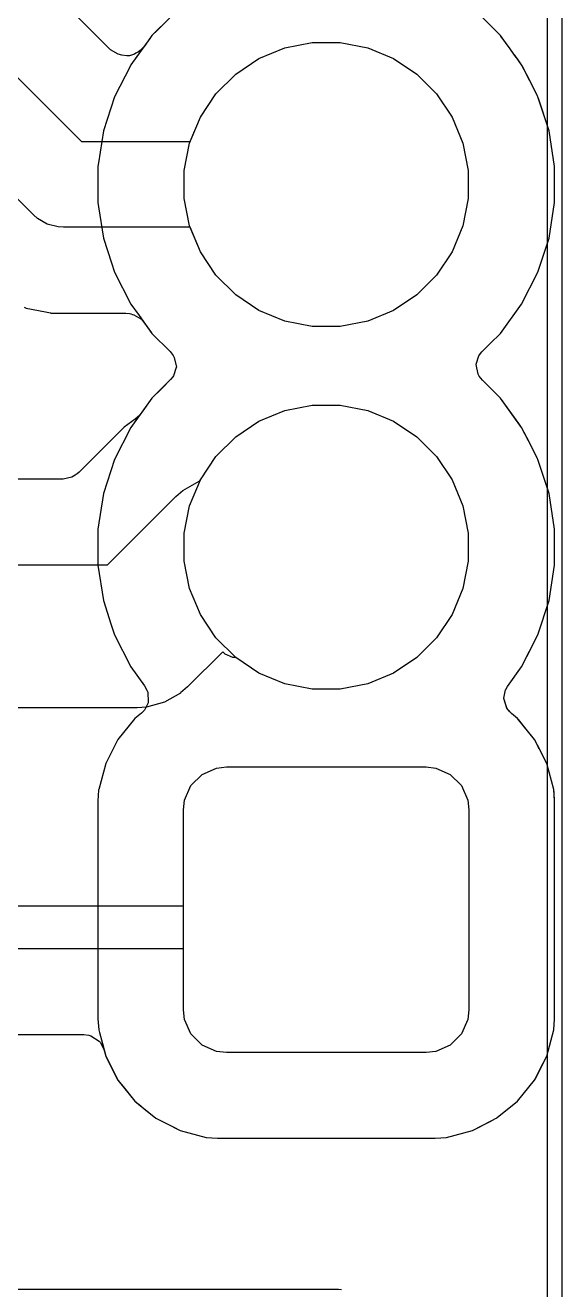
# Model space of a CAD drawing. Header units: inches. Extents: x 1.3 to 5.24, y -7.03 to -1.12.
# Drawn here: x 3.5784 to 3.7264, y -6.5315 to -6.1829 of the extents above; entities that cross this region are included whole.
import ezdxf

# ---------------------------------------------------------------- set-up
doc = ezdxf.new("R2010")
doc.units = ezdxf.units.IN
doc.header["$MEASUREMENT"] = 0
for name, color, linetype, true_color in [('B.Cu', 153, 'CONTINUOUS', 0x4d7fc4), ('B.Mask', 4, 'CONTINUOUS', 0x02ffee), ('F.Cu', 13, 'CONTINUOUS', 0xc83434), ('F.Mask', 201, 'CONTINUOUS', 0xd864ff), ('F.Silkscreen', 41, 'CONTINUOUS', 0xf2eda1), ('In1.Cu', 91, 'CONTINUOUS', 0x7fc87f), ('In2.Cu', 33, 'CONTINUOUS', 0xce7d2c)]:
    doc.layers.add(name, color=color, linetype=linetype, true_color=true_color)

msp = doc.modelspace()

# ---------------------------------------------------------------- linework, layer by layer
at = {"layer": 'B.Cu', "linetype": 'CONTINUOUS'}
for p, q in [((3.60194, -6.1896), (3.54456, -6.13222)), ((3.53001, -6.1511), (3.59387, -6.21496)), ((3.58062, -6.23512), (3.51676, -6.17126)), ((3.61848, -6.18059), (3.61335, -6.18572)), ((3.70948, -6.18572), (3.70448, -6.18072)), ((3.61116, -6.18874), (3.61094, -6.18897)), ((3.61231, -6.18716), (3.61116, -6.18874)), ((3.61335, -6.18572), (3.61231, -6.18716)), ((3.61231, -6.18716), (3.61231, -6.18716)), ((3.64999, -6.1891), (3.65756, -6.18759)), ((3.65756, -6.18759), (3.66528, -6.18759)), ((3.66528, -6.18759), (3.67285, -6.1891)), ((3.70956, -6.18584), (3.70948, -6.18572)), ((3.70948, -6.18572), (3.70948, -6.18572)), ((3.70948, -6.18572), (3.70948, -6.18572)), ((3.70948, -6.18572), (3.70948, -6.18572)), ((3.71215, -6.1894), (3.70956, -6.18584)), ((3.60402, -6.19083), (3.60194, -6.1896)), ((3.60501, -6.19112), (3.60402, -6.19083)), ((3.60639, -6.19132), (3.60501, -6.19112)), ((3.60645, -6.19132), (3.60639, -6.19132)), ((3.60715, -6.19127), (3.60645, -6.19132)), ((3.60718, -6.19126), (3.60715, -6.19127)), ((3.60851, -6.19087), (3.60718, -6.19126)), ((3.6089, -6.19054), (3.60851, -6.19087)), ((3.60941, -6.19032), (3.6089, -6.19054)), ((3.60942, -6.19033), (3.60941, -6.19032)), ((3.60945, -6.1903), (3.60942, -6.19033)), ((3.60946, -6.1903), (3.60945, -6.1903)), ((3.6095, -6.19027), (3.60946, -6.1903)), ((3.60967, -6.19016), (3.6095, -6.19027)), ((3.6095, -6.19027), (3.6095, -6.19027)), ((3.61009, -6.18978), (3.60967, -6.19016)), ((3.61011, -6.1898), (3.61009, -6.18978)), ((3.6102, -6.18973), (3.61011, -6.1898)), ((3.61058, -6.18934), (3.6102, -6.18973)), ((3.61086, -6.18909), (3.61058, -6.18934)), ((3.61095, -6.18897), (3.61086, -6.18909)), ((3.61094, -6.18897), (3.61095, -6.18897)), ((3.63644, -6.19634), (3.64286, -6.19205)), ((3.64286, -6.19205), (3.64999, -6.1891)), ((3.67285, -6.1891), (3.67998, -6.19205)), ((3.67998, -6.19205), (3.68639, -6.19634)), ((3.71339, -6.1911), (3.71215, -6.1894)), ((3.7134, -6.19112), (3.71339, -6.1911)), ((3.71531, -6.19375), (3.7134, -6.19112)), ((3.71674, -6.19655), (3.71531, -6.19375)), ((3.63098, -6.2018), (3.63644, -6.19634)), ((3.68639, -6.19634), (3.69185, -6.2018)), ((3.71968, -6.20233), (3.71674, -6.19655)), ((3.6267, -6.20821), (3.63098, -6.2018)), ((3.69185, -6.2018), (3.69614, -6.20821)), ((3.71971, -6.20238), (3.71968, -6.20233)), ((3.71972, -6.20241), (3.71971, -6.20238)), ((3.71981, -6.20258), (3.71972, -6.20241)), ((3.72005, -6.20333), (3.71981, -6.20258)), ((3.71981, -6.20258), (3.71981, -6.20258)), ((3.71981, -6.20258), (3.71981, -6.20258)), ((3.72288, -6.21202), (3.72005, -6.20333)), ((3.6239, -6.21496), (3.6267, -6.20821)), ((3.69614, -6.20821), (3.69909, -6.21534)), ((3.72443, -6.22181), (3.72288, -6.21202)), ((3.72288, -6.21202), (3.72288, -6.21202)), ((3.72288, -6.21202), (3.72288, -6.21202)), ((3.59387, -6.21496), (3.6239, -6.21496)), ((3.69909, -6.21534), (3.7006, -6.22291)), ((3.7006, -6.22291), (3.7006, -6.23063)), ((3.72443, -6.23173), (3.72443, -6.22181)), ((3.7006, -6.23063), (3.69909, -6.2382)), ((3.72288, -6.24153), (3.72443, -6.23173)), ((3.58179, -6.23614), (3.58062, -6.23512)), ((3.58446, -6.23768), (3.58179, -6.23614)), ((3.58743, -6.23848), (3.58446, -6.23768)), ((3.58898, -6.23858), (3.58743, -6.23848)), ((3.6239, -6.23858), (3.58898, -6.23858)), ((3.6267, -6.24533), (3.6239, -6.23858)), ((3.69909, -6.2382), (3.69614, -6.24533)), ((3.71981, -6.25096), (3.72288, -6.24153)), ((3.63098, -6.25175), (3.6267, -6.24533)), ((3.69614, -6.24533), (3.69185, -6.25175)), ((3.71531, -6.2598), (3.71981, -6.25096)), ((3.63644, -6.25721), (3.63098, -6.25175)), ((3.69185, -6.25175), (3.68639, -6.25721)), ((3.64286, -6.26149), (3.63644, -6.25721)), ((3.68639, -6.25721), (3.67998, -6.26149)), ((3.57806, -6.26062), (3.57864, -6.26086)), ((3.57864, -6.26086), (3.58397, -6.26192)), ((3.58397, -6.26192), (3.58537, -6.2622)), ((3.64999, -6.26445), (3.64286, -6.26149)), ((3.67998, -6.26149), (3.67285, -6.26445)), ((3.70948, -6.26782), (3.71531, -6.2598)), ((3.58537, -6.2622), (3.58546, -6.26222)), ((3.58546, -6.26222), (3.58548, -6.26222)), ((3.58548, -6.26222), (3.58548, -6.26222)), ((3.58548, -6.26222), (3.58548, -6.26222)), ((3.58548, -6.26222), (3.58548, -6.26222)), ((3.58548, -6.26222), (3.6061, -6.26222)), ((3.6061, -6.26222), (3.60719, -6.26238)), ((3.60719, -6.26238), (3.60747, -6.26242)), ((3.60747, -6.26242), (3.60801, -6.26258)), ((3.60801, -6.26258), (3.60832, -6.26267)), ((3.60832, -6.26267), (3.61029, -6.2638)), ((3.61029, -6.2638), (3.61042, -6.26393)), ((3.61042, -6.26393), (3.61062, -6.26415)), ((3.61062, -6.26415), (3.61063, -6.26416)), ((3.61063, -6.26416), (3.61064, -6.26417)), ((3.61064, -6.26417), (3.61102, -6.2646)), ((3.61102, -6.2646), (3.61322, -6.26764)), ((3.65756, -6.26595), (3.64999, -6.26445)), ((3.67285, -6.26445), (3.66528, -6.26595)), ((3.61322, -6.26764), (3.61335, -6.26782)), ((3.61335, -6.26782), (3.61836, -6.27282)), ((3.66528, -6.26595), (3.65756, -6.26595)), ((3.70665, -6.27065), (3.70948, -6.26782)), ((3.70435, -6.27295), (3.70665, -6.27065)), ((3.61836, -6.27282), (3.61836, -6.27282)), ((3.61836, -6.27282), (3.61919, -6.27394)), ((3.61919, -6.27394), (3.61948, -6.27448)), ((3.61948, -6.27448), (3.62007, -6.27716)), ((3.70277, -6.27631), (3.70353, -6.27402)), ((3.70353, -6.27402), (3.7037, -6.27376)), ((3.7037, -6.27376), (3.70435, -6.27295)), ((3.6193, -6.27953), (3.61914, -6.27978)), ((3.62006, -6.27723), (3.6193, -6.27953)), ((3.62007, -6.27716), (3.62006, -6.27723)), ((3.70277, -6.27638), (3.70277, -6.27631)), ((3.70335, -6.27907), (3.70277, -6.27638)), ((3.70365, -6.27961), (3.70335, -6.27907)), ((3.61608, -6.283), (3.61335, -6.28572)), ((3.61848, -6.28059), (3.61608, -6.283)), ((3.61914, -6.27978), (3.61848, -6.28059)), ((3.70448, -6.28072), (3.70365, -6.27961)), ((3.70948, -6.28572), (3.70448, -6.28072)), ((3.70448, -6.28072), (3.70448, -6.28072)), ((3.61335, -6.28572), (3.61034, -6.28987)), ((3.61335, -6.28572), (3.61335, -6.28572)), ((3.71271, -6.29016), (3.70948, -6.28572)), ((3.70948, -6.28572), (3.70948, -6.28572)), ((3.70948, -6.28572), (3.70948, -6.28572)), ((3.70948, -6.28572), (3.70948, -6.28572)), ((3.61031, -6.2899), (3.60986, -6.29043)), ((3.61033, -6.28989), (3.61031, -6.2899)), ((3.61034, -6.28987), (3.61033, -6.28989)), ((3.64286, -6.29205), (3.64999, -6.2891)), ((3.64999, -6.2891), (3.65756, -6.28759)), ((3.65756, -6.28759), (3.66528, -6.28759)), ((3.66528, -6.28759), (3.67285, -6.2891)), ((3.67285, -6.2891), (3.67998, -6.29205)), ((3.60874, -6.29147), (3.60563, -6.29372)), ((3.60932, -6.29097), (3.60874, -6.29147)), ((3.60986, -6.29043), (3.60932, -6.29097)), ((3.63644, -6.29634), (3.64286, -6.29205)), ((3.67998, -6.29205), (3.68639, -6.29634)), ((3.71531, -6.29375), (3.71271, -6.29016)), ((3.60563, -6.29372), (3.59323, -6.30612)), ((3.63098, -6.3018), (3.63644, -6.29634)), ((3.68639, -6.29634), (3.69185, -6.3018)), ((3.71746, -6.29796), (3.71531, -6.29375)), ((3.71888, -6.30075), (3.71746, -6.29796)), ((3.6267, -6.30821), (3.63098, -6.3018)), ((3.69185, -6.3018), (3.69614, -6.30821)), ((3.71968, -6.30233), (3.71888, -6.30075)), ((3.71971, -6.30238), (3.71968, -6.30233)), ((3.71972, -6.30241), (3.71971, -6.30238)), ((3.71981, -6.30258), (3.71972, -6.30241)), ((3.71992, -6.3029), (3.71981, -6.30258)), ((3.71981, -6.30258), (3.71981, -6.30258)), ((3.71981, -6.30258), (3.71981, -6.30258)), ((3.72288, -6.31202), (3.71992, -6.3029)), ((3.71992, -6.3029), (3.71992, -6.3029)), ((3.59121, -6.30745), (3.58887, -6.30805)), ((3.59212, -6.30696), (3.59121, -6.30745)), ((3.59271, -6.30652), (3.59212, -6.30696)), ((3.59323, -6.30612), (3.59271, -6.30652)), ((3.59323, -6.30612), (3.59323, -6.30612)), ((3.59323, -6.30612), (3.59323, -6.30612)), ((3.59323, -6.30612), (3.59323, -6.30612)), ((3.58887, -6.30805), (3.3226, -6.30805)), ((3.62187, -6.31115), (3.62633, -6.30859)), ((3.62633, -6.30859), (3.62657, -6.30852)), ((3.62657, -6.30852), (3.6267, -6.30821)), ((3.69614, -6.30821), (3.69909, -6.31534)), ((3.6011, -6.33169), (3.61994, -6.31285)), ((3.61994, -6.31285), (3.62187, -6.31115)), ((3.72443, -6.32181), (3.72288, -6.31202)), ((3.72288, -6.31202), (3.72288, -6.31202)), ((3.72288, -6.31202), (3.72288, -6.31202)), ((3.69909, -6.31534), (3.7006, -6.32291)), ((3.7006, -6.32291), (3.7006, -6.33063)), ((3.72443, -6.33173), (3.72443, -6.32181)), ((3.31344, -6.33169), (3.6011, -6.33169)), ((3.7006, -6.33063), (3.69909, -6.3382)), ((3.72288, -6.34153), (3.72443, -6.33173)), ((3.69909, -6.3382), (3.69614, -6.34533)), ((3.71981, -6.35096), (3.72288, -6.34153)), ((3.69614, -6.34533), (3.69185, -6.35175)), ((3.69185, -6.35175), (3.68639, -6.35721)), ((3.71531, -6.3598), (3.71981, -6.35096)), ((3.63286, -6.35561), (3.62317, -6.3653)), ((3.63353, -6.35629), (3.63286, -6.35561)), ((3.63566, -6.35717), (3.63353, -6.35629)), ((3.63641, -6.35717), (3.63566, -6.35717)), ((3.63644, -6.35721), (3.63641, -6.35717)), ((3.64286, -6.36149), (3.63644, -6.35721)), ((3.68639, -6.35721), (3.67998, -6.36149)), ((3.64999, -6.36445), (3.64286, -6.36149)), ((3.67998, -6.36149), (3.67285, -6.36445)), ((3.71139, -6.3652), (3.71531, -6.3598)), ((3.62317, -6.3653), (3.62124, -6.36699)), ((3.65756, -6.36595), (3.64999, -6.36445)), ((3.66528, -6.36595), (3.65756, -6.36595)), ((3.67285, -6.36445), (3.66528, -6.36595)), ((3.71038, -6.3684), (3.71084, -6.36615)), ((3.71084, -6.36615), (3.71092, -6.36599)), ((3.71092, -6.36599), (3.71139, -6.3652)), ((3.61679, -6.36956), (3.61182, -6.37089)), ((3.62124, -6.367), (3.61679, -6.36956)), ((3.62124, -6.36699), (3.62124, -6.367)), ((3.71038, -6.36854), (3.71038, -6.3684)), ((3.71122, -6.37106), (3.71038, -6.36854)), ((3.60925, -6.37106), (3.31344, -6.37106)), ((3.61182, -6.37089), (3.60925, -6.37106)), ((3.61182, -6.37089), (3.61182, -6.37089)), ((3.71124, -6.37115), (3.71122, -6.37106)), ((3.71159, -6.37165), (3.71124, -6.37115)), ((3.71254, -6.37267), (3.71159, -6.37165)), ((3.71418, -6.37401), (3.71254, -6.37267)), ((3.71735, -6.37791), (3.71418, -6.37401)), ((3.71887, -6.3798), (3.71735, -6.37791)), ((3.72001, -6.38203), (3.71887, -6.3798)), ((3.72013, -6.38226), (3.72001, -6.38203)), ((3.72092, -6.38381), (3.72013, -6.38226)), ((3.72013, -6.38226), (3.72013, -6.38226)), ((3.72226, -6.38644), (3.72092, -6.38381)), ((3.63115, -6.38772), (3.63386, -6.3874)), ((3.63386, -6.3874), (3.68898, -6.3874)), ((3.68898, -6.3874), (3.69168, -6.38772)), ((3.72419, -6.39364), (3.72226, -6.38644)), ((3.62411, -6.39254), (3.62718, -6.38947)), ((3.62718, -6.38947), (3.63115, -6.38772)), ((3.69168, -6.38772), (3.69565, -6.38947)), ((3.69565, -6.38947), (3.69872, -6.39254)), ((3.62236, -6.39651), (3.62411, -6.39254)), ((3.69872, -6.39254), (3.70047, -6.39651)), ((3.72443, -6.39673), (3.72419, -6.39364)), ((3.62205, -6.39921), (3.62236, -6.39651)), ((3.70047, -6.39651), (3.70079, -6.39921)), ((3.72443, -6.45681), (3.72443, -6.39673)), ((3.62205, -6.42569), (3.62205, -6.39921)), ((3.70079, -6.39921), (3.70079, -6.45433)), ((3.46063, -6.42569), (3.62205, -6.42569)), ((3.62205, -6.4375), (3.46063, -6.4375)), ((3.62205, -6.45433), (3.62205, -6.4375)), ((3.62236, -6.45703), (3.62205, -6.45433)), ((3.62411, -6.46101), (3.62236, -6.45703)), ((3.70047, -6.45703), (3.69872, -6.46101)), ((3.70079, -6.45433), (3.70047, -6.45703)), ((3.72419, -6.45991), (3.72443, -6.45681)), ((3.72226, -6.46711), (3.72419, -6.45991)), ((3.52391, -6.46114), (3.59453, -6.46114)), ((3.59453, -6.46114), (3.59591, -6.46134)), ((3.59591, -6.46134), (3.5965, -6.46151)), ((3.5965, -6.46151), (3.59881, -6.463)), ((3.59881, -6.463), (3.59881, -6.463)), ((3.59881, -6.463), (3.59881, -6.463)), ((3.59881, -6.463), (3.59904, -6.46326)), ((3.59904, -6.46326), (3.60007, -6.4652)), ((3.62718, -6.46407), (3.62411, -6.46101)), ((3.63115, -6.46583), (3.62718, -6.46407)), ((3.69565, -6.46407), (3.69168, -6.46583)), ((3.69872, -6.46101), (3.69565, -6.46407)), ((3.60007, -6.4652), (3.60058, -6.46711)), ((3.60058, -6.46711), (3.60214, -6.47017)), ((3.63386, -6.46614), (3.63115, -6.46583)), ((3.68898, -6.46614), (3.63386, -6.46614)), ((3.69168, -6.46583), (3.68898, -6.46614)), ((3.72028, -6.47098), (3.72226, -6.46711)), ((3.60214, -6.47017), (3.60396, -6.47375)), ((3.71901, -6.47349), (3.72028, -6.47098)), ((3.60396, -6.47375), (3.60552, -6.47567)), ((3.71418, -6.47954), (3.71887, -6.47375)), ((3.71887, -6.47375), (3.71901, -6.47349)), ((3.60552, -6.47567), (3.60865, -6.47954)), ((3.60865, -6.47954), (3.61215, -6.48237)), ((3.7086, -6.48406), (3.71418, -6.47954)), ((3.61215, -6.48237), (3.61444, -6.48423)), ((3.61444, -6.48423), (3.61737, -6.48572)), ((3.70175, -6.48761), (3.70713, -6.48487)), ((3.70713, -6.48487), (3.70811, -6.48437)), ((3.70811, -6.48437), (3.70838, -6.48425)), ((3.70838, -6.48425), (3.7086, -6.48406)), ((3.61737, -6.48572), (3.62108, -6.48761)), ((3.62108, -6.48761), (3.62828, -6.48954)), ((3.69455, -6.48954), (3.70175, -6.48761)), ((3.62828, -6.48954), (3.63138, -6.48978)), ((3.63138, -6.48978), (3.69146, -6.48978)), ((3.69146, -6.48978), (3.69455, -6.48954))]:
    msp.add_line(p, q, dxfattribs=at)
at = {"layer": 'B.Mask', "linetype": 'CONTINUOUS'}
for p, q in [((3.64999, -6.1891), (3.65756, -6.18759)), ((3.65756, -6.18759), (3.66528, -6.18759)), ((3.66528, -6.18759), (3.67285, -6.1891)), ((3.63644, -6.19634), (3.64286, -6.19205)), ((3.64286, -6.19205), (3.64999, -6.1891)), ((3.67285, -6.1891), (3.67998, -6.19205)), ((3.67998, -6.19205), (3.68639, -6.19634)), ((3.63098, -6.2018), (3.63644, -6.19634)), ((3.68639, -6.19634), (3.69185, -6.2018)), ((3.6267, -6.20821), (3.63098, -6.2018)), ((3.69185, -6.2018), (3.69614, -6.20821)), ((3.62374, -6.21534), (3.6267, -6.20821)), ((3.69614, -6.20821), (3.69909, -6.21534)), ((3.62224, -6.22291), (3.62374, -6.21534)), ((3.69909, -6.21534), (3.7006, -6.22291)), ((3.62224, -6.23063), (3.62224, -6.22291)), ((3.7006, -6.22291), (3.7006, -6.23063)), ((3.62374, -6.2382), (3.62224, -6.23063)), ((3.7006, -6.23063), (3.69909, -6.2382)), ((3.6267, -6.24533), (3.62374, -6.2382)), ((3.69909, -6.2382), (3.69614, -6.24533)), ((3.63098, -6.25175), (3.6267, -6.24533)), ((3.69614, -6.24533), (3.69185, -6.25175)), ((3.63644, -6.25721), (3.63098, -6.25175)), ((3.69185, -6.25175), (3.68639, -6.25721)), ((3.64286, -6.26149), (3.63644, -6.25721)), ((3.68639, -6.25721), (3.67998, -6.26149)), ((3.64999, -6.26445), (3.64286, -6.26149)), ((3.67998, -6.26149), (3.67285, -6.26445)), ((3.65756, -6.26595), (3.64999, -6.26445)), ((3.67285, -6.26445), (3.66528, -6.26595)), ((3.66528, -6.26595), (3.65756, -6.26595)), ((3.64286, -6.29205), (3.64999, -6.2891)), ((3.64999, -6.2891), (3.65756, -6.28759)), ((3.65756, -6.28759), (3.66528, -6.28759)), ((3.66528, -6.28759), (3.67285, -6.2891)), ((3.67285, -6.2891), (3.67998, -6.29205)), ((3.63644, -6.29634), (3.64286, -6.29205)), ((3.67998, -6.29205), (3.68639, -6.29634)), ((3.63098, -6.3018), (3.63644, -6.29634)), ((3.68639, -6.29634), (3.69185, -6.3018)), ((3.6267, -6.30821), (3.63098, -6.3018)), ((3.69185, -6.3018), (3.69614, -6.30821)), ((3.62374, -6.31534), (3.6267, -6.30821)), ((3.69614, -6.30821), (3.69909, -6.31534)), ((3.62224, -6.32291), (3.62374, -6.31534)), ((3.69909, -6.31534), (3.7006, -6.32291)), ((3.62224, -6.33063), (3.62224, -6.32291)), ((3.7006, -6.32291), (3.7006, -6.33063)), ((3.62374, -6.3382), (3.62224, -6.33063)), ((3.7006, -6.33063), (3.69909, -6.3382)), ((3.6267, -6.34533), (3.62374, -6.3382)), ((3.69909, -6.3382), (3.69614, -6.34533)), ((3.63098, -6.35175), (3.6267, -6.34533)), ((3.69614, -6.34533), (3.69185, -6.35175)), ((3.63644, -6.35721), (3.63098, -6.35175)), ((3.69185, -6.35175), (3.68639, -6.35721)), ((3.64286, -6.36149), (3.63644, -6.35721)), ((3.68639, -6.35721), (3.67998, -6.36149)), ((3.64999, -6.36445), (3.64286, -6.36149)), ((3.67998, -6.36149), (3.67285, -6.36445)), ((3.65756, -6.36595), (3.64999, -6.36445)), ((3.66528, -6.36595), (3.65756, -6.36595)), ((3.67285, -6.36445), (3.66528, -6.36595)), ((3.63115, -6.38772), (3.63386, -6.3874)), ((3.63386, -6.3874), (3.68898, -6.3874)), ((3.68898, -6.3874), (3.69168, -6.38772)), ((3.62411, -6.39254), (3.62718, -6.38947)), ((3.62718, -6.38947), (3.63115, -6.38772)), ((3.69168, -6.38772), (3.69565, -6.38947)), ((3.69565, -6.38947), (3.69872, -6.39254)), ((3.62236, -6.39651), (3.62411, -6.39254)), ((3.69872, -6.39254), (3.70047, -6.39651)), ((3.62205, -6.39921), (3.62236, -6.39651)), ((3.70047, -6.39651), (3.70079, -6.39921)), ((3.62205, -6.45433), (3.62205, -6.39921)), ((3.70079, -6.39921), (3.70079, -6.45433)), ((3.62236, -6.45703), (3.62205, -6.45433)), ((3.62411, -6.46101), (3.62236, -6.45703)), ((3.70047, -6.45703), (3.69872, -6.46101)), ((3.70079, -6.45433), (3.70047, -6.45703)), ((3.62718, -6.46407), (3.62411, -6.46101)), ((3.63115, -6.46583), (3.62718, -6.46407)), ((3.69565, -6.46407), (3.69168, -6.46583)), ((3.69872, -6.46101), (3.69565, -6.46407)), ((3.63386, -6.46614), (3.63115, -6.46583)), ((3.68898, -6.46614), (3.63386, -6.46614)), ((3.69168, -6.46583), (3.68898, -6.46614))]:
    msp.add_line(p, q, dxfattribs=at)
at = {"layer": 'F.Cu', "linetype": 'CONTINUOUS'}
for p, q in [((3.61848, -6.18059), (3.61498, -6.18409)), ((3.70948, -6.18572), (3.70448, -6.18072)), ((3.61498, -6.18409), (3.61335, -6.18572)), ((3.61275, -6.18655), (3.60752, -6.19375)), ((3.61335, -6.18572), (3.61275, -6.18655)), ((3.61335, -6.18572), (3.61335, -6.18572)), ((3.64999, -6.1891), (3.65756, -6.18759)), ((3.65756, -6.18759), (3.66528, -6.18759)), ((3.66528, -6.18759), (3.67285, -6.1891)), ((3.71162, -6.18866), (3.70948, -6.18572)), ((3.70948, -6.18572), (3.70948, -6.18572)), ((3.70948, -6.18572), (3.70948, -6.18572)), ((3.70948, -6.18572), (3.70948, -6.18572)), ((3.71215, -6.1894), (3.71162, -6.18866)), ((3.63644, -6.19634), (3.64286, -6.19205)), ((3.64286, -6.19205), (3.64999, -6.1891)), ((3.67285, -6.1891), (3.67998, -6.19205)), ((3.67998, -6.19205), (3.68639, -6.19634)), ((3.71385, -6.19173), (3.71215, -6.1894)), ((3.71215, -6.1894), (3.71215, -6.1894)), ((3.71414, -6.19213), (3.71385, -6.19173)), ((3.71531, -6.19375), (3.71414, -6.19213)), ((3.71414, -6.19213), (3.71414, -6.19213)), ((3.60739, -6.19401), (3.60302, -6.20258)), ((3.60752, -6.19375), (3.60739, -6.19401)), ((3.71544, -6.19401), (3.71531, -6.19375)), ((3.71968, -6.20233), (3.71544, -6.19401)), ((3.71544, -6.19401), (3.71544, -6.19401)), ((3.63098, -6.2018), (3.63644, -6.19634)), ((3.68639, -6.19634), (3.69185, -6.2018)), ((3.60302, -6.20258), (3.59996, -6.21202)), ((3.60302, -6.20258), (3.60302, -6.20258)), ((3.60302, -6.20258), (3.60302, -6.20258)), ((3.6267, -6.20821), (3.63098, -6.2018)), ((3.69185, -6.2018), (3.69614, -6.20821)), ((3.71971, -6.20238), (3.71968, -6.20233)), ((3.71972, -6.20241), (3.71971, -6.20238)), ((3.71981, -6.20258), (3.71972, -6.20241)), ((3.71992, -6.2029), (3.71981, -6.20258)), ((3.71981, -6.20258), (3.71981, -6.20258)), ((3.71981, -6.20258), (3.71981, -6.20258)), ((3.72288, -6.21202), (3.71992, -6.2029)), ((3.62374, -6.21534), (3.6267, -6.20821)), ((3.69614, -6.20821), (3.69909, -6.21534)), ((3.59996, -6.21202), (3.59857, -6.22078)), ((3.59996, -6.21202), (3.59996, -6.21202)), ((3.72443, -6.22181), (3.72288, -6.21202)), ((3.72288, -6.21202), (3.72288, -6.21202)), ((3.72288, -6.21202), (3.72288, -6.21202)), ((3.62224, -6.22291), (3.62374, -6.21534)), ((3.69909, -6.21534), (3.7006, -6.22291)), ((3.59857, -6.22078), (3.59841, -6.22181)), ((3.59841, -6.22181), (3.59841, -6.23173)), ((3.62224, -6.23063), (3.62224, -6.22291)), ((3.7006, -6.22291), (3.7006, -6.23063)), ((3.72443, -6.23173), (3.72443, -6.22181)), ((3.62374, -6.2382), (3.62224, -6.23063)), ((3.7006, -6.23063), (3.69909, -6.2382)), ((3.59841, -6.23173), (3.59859, -6.23292)), ((3.59859, -6.23292), (3.59859, -6.23292)), ((3.59859, -6.23292), (3.59859, -6.23292)), ((3.59859, -6.23292), (3.59996, -6.24153)), ((3.72288, -6.24153), (3.72443, -6.23173)), ((3.6267, -6.24533), (3.62374, -6.2382)), ((3.69909, -6.2382), (3.69614, -6.24533)), ((3.59996, -6.24153), (3.59996, -6.24153)), ((3.59996, -6.24153), (3.60217, -6.24834)), ((3.71981, -6.25096), (3.72288, -6.24153)), ((3.63098, -6.25175), (3.6267, -6.24533)), ((3.69614, -6.24533), (3.69185, -6.25175)), ((3.60217, -6.24834), (3.60302, -6.25096)), ((3.60302, -6.25096), (3.60752, -6.2598)), ((3.71531, -6.2598), (3.71981, -6.25096)), ((3.63644, -6.25721), (3.63098, -6.25175)), ((3.69185, -6.25175), (3.68639, -6.25721)), ((3.64286, -6.26149), (3.63644, -6.25721)), ((3.68639, -6.25721), (3.67998, -6.26149)), ((3.60752, -6.2598), (3.60752, -6.2598)), ((3.60752, -6.2598), (3.60978, -6.26289)), ((3.64999, -6.26445), (3.64286, -6.26149)), ((3.67998, -6.26149), (3.67285, -6.26445)), ((3.70948, -6.26782), (3.71531, -6.2598)), ((3.60978, -6.26289), (3.61335, -6.26782)), ((3.65756, -6.26595), (3.64999, -6.26445)), ((3.67285, -6.26445), (3.66528, -6.26595)), ((3.61335, -6.26782), (3.61335, -6.26782)), ((3.61335, -6.26782), (3.61335, -6.26782)), ((3.61335, -6.26782), (3.61836, -6.27282)), ((3.66528, -6.26595), (3.65756, -6.26595)), ((3.70665, -6.27065), (3.70948, -6.26782)), ((3.70435, -6.27295), (3.70665, -6.27065)), ((3.61836, -6.27282), (3.61836, -6.27282)), ((3.61836, -6.27282), (3.61919, -6.27394)), ((3.61919, -6.27394), (3.61948, -6.27448)), ((3.61948, -6.27448), (3.62007, -6.27716)), ((3.70277, -6.27631), (3.70353, -6.27402)), ((3.70353, -6.27402), (3.7037, -6.27376)), ((3.7037, -6.27376), (3.70435, -6.27295)), ((3.6193, -6.27953), (3.61914, -6.27978)), ((3.62006, -6.27723), (3.6193, -6.27953)), ((3.62007, -6.27716), (3.62006, -6.27723)), ((3.70277, -6.27638), (3.70277, -6.27631)), ((3.70335, -6.27907), (3.70277, -6.27638)), ((3.70365, -6.27961), (3.70335, -6.27907)), ((3.61848, -6.28059), (3.61335, -6.28572)), ((3.61914, -6.27978), (3.61848, -6.28059)), ((3.70448, -6.28072), (3.70365, -6.27961)), ((3.70948, -6.28572), (3.70448, -6.28072)), ((3.70448, -6.28072), (3.70448, -6.28072)), ((3.61335, -6.28572), (3.60752, -6.29375)), ((3.61335, -6.28572), (3.61335, -6.28572)), ((3.71457, -6.29272), (3.70948, -6.28572)), ((3.70948, -6.28572), (3.70948, -6.28572)), ((3.70948, -6.28572), (3.70948, -6.28572)), ((3.70948, -6.28572), (3.70948, -6.28572)), ((3.64286, -6.29205), (3.64999, -6.2891)), ((3.64999, -6.2891), (3.65756, -6.28759)), ((3.65756, -6.28759), (3.66528, -6.28759)), ((3.66528, -6.28759), (3.67285, -6.2891)), ((3.67285, -6.2891), (3.67998, -6.29205)), ((3.63644, -6.29634), (3.64286, -6.29205)), ((3.67998, -6.29205), (3.68639, -6.29634)), ((3.71531, -6.29375), (3.71457, -6.29272)), ((3.60752, -6.29375), (3.60302, -6.30258)), ((3.60752, -6.29375), (3.60752, -6.29375)), ((3.63098, -6.3018), (3.63644, -6.29634)), ((3.68639, -6.29634), (3.69185, -6.3018)), ((3.71818, -6.29938), (3.71531, -6.29375)), ((3.71838, -6.29977), (3.71818, -6.29938)), ((3.71818, -6.29938), (3.71818, -6.29938)), ((3.71968, -6.30233), (3.71838, -6.29977)), ((3.60302, -6.30258), (3.59996, -6.31202)), ((3.60302, -6.30258), (3.60302, -6.30258)), ((3.60302, -6.30258), (3.60302, -6.30258)), ((3.6267, -6.30821), (3.63098, -6.3018)), ((3.69185, -6.3018), (3.69614, -6.30821)), ((3.71971, -6.30238), (3.71968, -6.30233)), ((3.71972, -6.30241), (3.71971, -6.30238)), ((3.71981, -6.30258), (3.71972, -6.30241)), ((3.71992, -6.3029), (3.71981, -6.30258)), ((3.71981, -6.30258), (3.71981, -6.30258)), ((3.71981, -6.30258), (3.71981, -6.30258)), ((3.72288, -6.31202), (3.71992, -6.3029)), ((3.71992, -6.3029), (3.71992, -6.3029)), ((3.62374, -6.31534), (3.6267, -6.30821)), ((3.69614, -6.30821), (3.69909, -6.31534)), ((3.59996, -6.31202), (3.59841, -6.32181)), ((3.59996, -6.31202), (3.59996, -6.31202)), ((3.72443, -6.32181), (3.72288, -6.31202)), ((3.72288, -6.31202), (3.72288, -6.31202)), ((3.72288, -6.31202), (3.72288, -6.31202)), ((3.62224, -6.32291), (3.62374, -6.31534)), ((3.69909, -6.31534), (3.7006, -6.32291)), ((3.59841, -6.32181), (3.59841, -6.33173)), ((3.62224, -6.33063), (3.62224, -6.32291)), ((3.7006, -6.32291), (3.7006, -6.33063)), ((3.72443, -6.33173), (3.72443, -6.32181)), ((3.59841, -6.33173), (3.59996, -6.34153)), ((3.62374, -6.3382), (3.62224, -6.33063)), ((3.7006, -6.33063), (3.69909, -6.3382)), ((3.72288, -6.34153), (3.72443, -6.33173)), ((3.6267, -6.34533), (3.62374, -6.3382)), ((3.69909, -6.3382), (3.69614, -6.34533)), ((3.59996, -6.34153), (3.59996, -6.34153)), ((3.59996, -6.34153), (3.60203, -6.34789)), ((3.71981, -6.35096), (3.72288, -6.34153)), ((3.63098, -6.35175), (3.6267, -6.34533)), ((3.69614, -6.34533), (3.69185, -6.35175)), ((3.60203, -6.34789), (3.60302, -6.35096)), ((3.60302, -6.35096), (3.60752, -6.3598)), ((3.63644, -6.35721), (3.63098, -6.35175)), ((3.69185, -6.35175), (3.68639, -6.35721)), ((3.71814, -6.35424), (3.71981, -6.35096)), ((3.71531, -6.3598), (3.71814, -6.35424)), ((3.64286, -6.36149), (3.63644, -6.35721)), ((3.68639, -6.35721), (3.67998, -6.36149)), ((3.60752, -6.3598), (3.61131, -6.365)), ((3.64999, -6.36445), (3.64286, -6.36149)), ((3.67998, -6.36149), (3.67285, -6.36445)), ((3.71139, -6.3652), (3.71531, -6.3598)), ((3.61131, -6.365), (3.61131, -6.365)), ((3.61131, -6.365), (3.61195, -6.36623)), ((3.61195, -6.36623), (3.61216, -6.36681)), ((3.65756, -6.36595), (3.64999, -6.36445)), ((3.66528, -6.36595), (3.65756, -6.36595)), ((3.67285, -6.36445), (3.66528, -6.36595)), ((3.71038, -6.3684), (3.71084, -6.36615)), ((3.71084, -6.36615), (3.71092, -6.36599)), ((3.71092, -6.36599), (3.71139, -6.3652)), ((3.61229, -6.36969), (3.61126, -6.37174)), ((3.61216, -6.36681), (3.61232, -6.36956)), ((3.61232, -6.36956), (3.61229, -6.36969)), ((3.61232, -6.36956), (3.61232, -6.36956)), ((3.71038, -6.36854), (3.71038, -6.3684)), ((3.71124, -6.37115), (3.71038, -6.36854)), ((3.61048, -6.37252), (3.60865, -6.37401)), ((3.61114, -6.37188), (3.61048, -6.37252)), ((3.61126, -6.37174), (3.61114, -6.37188)), ((3.71159, -6.37165), (3.71124, -6.37115)), ((3.71191, -6.372), (3.71159, -6.37165)), ((3.71254, -6.37267), (3.71191, -6.372)), ((3.71418, -6.37401), (3.71254, -6.37267)), ((3.60865, -6.37401), (3.60396, -6.3798)), ((3.71445, -6.37433), (3.71418, -6.37401)), ((3.71418, -6.37401), (3.71418, -6.37401)), ((3.71418, -6.37401), (3.71418, -6.37401)), ((3.71659, -6.37698), (3.71445, -6.37433)), ((3.71887, -6.3798), (3.71659, -6.37698)), ((3.60396, -6.3798), (3.60058, -6.38644)), ((3.60396, -6.3798), (3.60396, -6.3798)), ((3.72048, -6.38295), (3.71887, -6.3798)), ((3.72226, -6.38644), (3.72048, -6.38295)), ((3.60058, -6.38644), (3.59865, -6.39364)), ((3.63115, -6.38772), (3.63386, -6.3874)), ((3.63386, -6.3874), (3.68898, -6.3874)), ((3.68898, -6.3874), (3.69168, -6.38772)), ((3.72419, -6.39364), (3.72226, -6.38644)), ((3.62411, -6.39254), (3.62718, -6.38947)), ((3.62718, -6.38947), (3.63115, -6.38772)), ((3.69168, -6.38772), (3.69565, -6.38947)), ((3.69565, -6.38947), (3.69872, -6.39254)), ((3.59863, -6.39383), (3.59841, -6.39673)), ((3.59864, -6.39372), (3.59863, -6.39383)), ((3.59865, -6.39364), (3.59864, -6.39372)), ((3.62236, -6.39651), (3.62411, -6.39254)), ((3.69872, -6.39254), (3.70047, -6.39651)), ((3.72426, -6.39456), (3.72419, -6.39364)), ((3.72443, -6.39673), (3.72426, -6.39456)), ((3.59841, -6.39673), (3.59841, -6.45681)), ((3.62205, -6.39921), (3.62236, -6.39651)), ((3.70047, -6.39651), (3.70079, -6.39921)), ((3.72443, -6.42528), (3.72443, -6.39673)), ((3.72443, -6.39673), (3.72443, -6.39673)), ((3.62205, -6.45433), (3.62205, -6.39921)), ((3.70079, -6.39921), (3.70079, -6.45433)), ((3.72443, -6.45382), (3.72443, -6.42528)), ((3.72443, -6.45681), (3.72443, -6.45382)), ((3.59841, -6.45681), (3.59865, -6.45991)), ((3.62236, -6.45703), (3.62205, -6.45433)), ((3.62411, -6.46101), (3.62236, -6.45703)), ((3.70047, -6.45703), (3.69872, -6.46101)), ((3.70079, -6.45433), (3.70047, -6.45703)), ((3.72419, -6.45991), (3.72443, -6.45681)), ((3.59865, -6.45991), (3.59884, -6.46061)), ((3.59884, -6.46061), (3.59966, -6.46368)), ((3.72226, -6.46711), (3.72419, -6.45991)), ((3.59966, -6.46368), (3.60058, -6.46711)), ((3.62718, -6.46407), (3.62411, -6.46101)), ((3.63115, -6.46583), (3.62718, -6.46407)), ((3.69565, -6.46407), (3.69168, -6.46583)), ((3.69872, -6.46101), (3.69565, -6.46407)), ((3.60058, -6.46711), (3.60102, -6.46797)), ((3.63386, -6.46614), (3.63115, -6.46583)), ((3.68898, -6.46614), (3.63386, -6.46614)), ((3.69168, -6.46583), (3.68898, -6.46614)), ((3.72048, -6.4706), (3.72226, -6.46711)), ((3.60102, -6.46797), (3.60119, -6.4683)), ((3.60119, -6.4683), (3.60119, -6.4683)), ((3.60119, -6.4683), (3.60396, -6.47375)), ((3.71901, -6.47349), (3.72048, -6.4706)), ((3.60396, -6.47375), (3.60396, -6.47375)), ((3.60396, -6.47375), (3.60542, -6.47555)), ((3.71418, -6.47954), (3.71887, -6.47375)), ((3.71887, -6.47375), (3.71901, -6.47349)), ((3.60542, -6.47555), (3.60865, -6.47954)), ((3.60865, -6.47954), (3.61029, -6.48086)), ((3.61029, -6.48086), (3.61056, -6.48108)), ((3.61056, -6.48108), (3.61056, -6.48108)), ((3.61056, -6.48108), (3.61444, -6.48423)), ((3.7086, -6.48406), (3.71418, -6.47954)), ((3.61444, -6.48423), (3.61444, -6.48423)), ((3.61444, -6.48423), (3.61444, -6.48423)), ((3.61444, -6.48423), (3.61738, -6.48572)), ((3.70175, -6.48761), (3.70681, -6.48503)), ((3.70681, -6.48503), (3.70811, -6.48437)), ((3.70811, -6.48437), (3.70838, -6.48425)), ((3.70838, -6.48425), (3.7086, -6.48406)), ((3.61738, -6.48572), (3.61738, -6.48572)), ((3.61738, -6.48572), (3.61923, -6.48667)), ((3.61923, -6.48667), (3.62108, -6.48761)), ((3.62108, -6.48761), (3.62828, -6.48954)), ((3.69455, -6.48954), (3.70175, -6.48761)), ((3.62828, -6.48954), (3.63138, -6.48978)), ((3.63138, -6.48978), (3.69146, -6.48978)), ((3.69146, -6.48978), (3.69455, -6.48954)), ((3.66483, -6.53148), (3.11776, -6.53148)), ((3.66566, -6.53161), (3.66483, -6.53148)), ((3.66483, -6.53148), (3.66483, -6.53148))]:
    msp.add_line(p, q, dxfattribs=at)
at = {"layer": 'F.Mask', "linetype": 'CONTINUOUS'}
for p, q in [((3.64999, -6.1891), (3.65756, -6.18759)), ((3.65756, -6.18759), (3.66528, -6.18759)), ((3.66528, -6.18759), (3.67285, -6.1891)), ((3.63644, -6.19634), (3.64286, -6.19205)), ((3.64286, -6.19205), (3.64999, -6.1891)), ((3.67285, -6.1891), (3.67998, -6.19205)), ((3.67998, -6.19205), (3.68639, -6.19634)), ((3.63098, -6.2018), (3.63644, -6.19634)), ((3.68639, -6.19634), (3.69185, -6.2018)), ((3.6267, -6.20821), (3.63098, -6.2018)), ((3.69185, -6.2018), (3.69614, -6.20821)), ((3.62374, -6.21534), (3.6267, -6.20821)), ((3.69614, -6.20821), (3.69909, -6.21534)), ((3.62224, -6.22291), (3.62374, -6.21534)), ((3.69909, -6.21534), (3.7006, -6.22291)), ((3.62224, -6.23063), (3.62224, -6.22291)), ((3.7006, -6.22291), (3.7006, -6.23063)), ((3.62374, -6.2382), (3.62224, -6.23063)), ((3.7006, -6.23063), (3.69909, -6.2382)), ((3.6267, -6.24533), (3.62374, -6.2382)), ((3.69909, -6.2382), (3.69614, -6.24533)), ((3.63098, -6.25175), (3.6267, -6.24533)), ((3.69614, -6.24533), (3.69185, -6.25175)), ((3.63644, -6.25721), (3.63098, -6.25175)), ((3.69185, -6.25175), (3.68639, -6.25721)), ((3.64286, -6.26149), (3.63644, -6.25721)), ((3.68639, -6.25721), (3.67998, -6.26149)), ((3.64999, -6.26445), (3.64286, -6.26149)), ((3.67998, -6.26149), (3.67285, -6.26445)), ((3.65756, -6.26595), (3.64999, -6.26445)), ((3.67285, -6.26445), (3.66528, -6.26595)), ((3.66528, -6.26595), (3.65756, -6.26595)), ((3.64286, -6.29205), (3.64999, -6.2891)), ((3.64999, -6.2891), (3.65756, -6.28759)), ((3.65756, -6.28759), (3.66528, -6.28759)), ((3.66528, -6.28759), (3.67285, -6.2891)), ((3.67285, -6.2891), (3.67998, -6.29205)), ((3.63644, -6.29634), (3.64286, -6.29205)), ((3.67998, -6.29205), (3.68639, -6.29634)), ((3.63098, -6.3018), (3.63644, -6.29634)), ((3.68639, -6.29634), (3.69185, -6.3018)), ((3.6267, -6.30821), (3.63098, -6.3018)), ((3.69185, -6.3018), (3.69614, -6.30821)), ((3.62374, -6.31534), (3.6267, -6.30821)), ((3.69614, -6.30821), (3.69909, -6.31534)), ((3.62224, -6.32291), (3.62374, -6.31534)), ((3.69909, -6.31534), (3.7006, -6.32291)), ((3.62224, -6.33063), (3.62224, -6.32291)), ((3.7006, -6.32291), (3.7006, -6.33063)), ((3.62374, -6.3382), (3.62224, -6.33063)), ((3.7006, -6.33063), (3.69909, -6.3382)), ((3.6267, -6.34533), (3.62374, -6.3382)), ((3.69909, -6.3382), (3.69614, -6.34533)), ((3.63098, -6.35175), (3.6267, -6.34533)), ((3.69614, -6.34533), (3.69185, -6.35175)), ((3.63644, -6.35721), (3.63098, -6.35175)), ((3.69185, -6.35175), (3.68639, -6.35721)), ((3.64286, -6.36149), (3.63644, -6.35721)), ((3.68639, -6.35721), (3.67998, -6.36149)), ((3.64999, -6.36445), (3.64286, -6.36149)), ((3.67998, -6.36149), (3.67285, -6.36445)), ((3.65756, -6.36595), (3.64999, -6.36445)), ((3.66528, -6.36595), (3.65756, -6.36595)), ((3.67285, -6.36445), (3.66528, -6.36595)), ((3.63115, -6.38772), (3.63386, -6.3874)), ((3.63386, -6.3874), (3.68898, -6.3874)), ((3.68898, -6.3874), (3.69168, -6.38772)), ((3.62411, -6.39254), (3.62718, -6.38947)), ((3.62718, -6.38947), (3.63115, -6.38772)), ((3.69168, -6.38772), (3.69565, -6.38947)), ((3.69565, -6.38947), (3.69872, -6.39254)), ((3.62236, -6.39651), (3.62411, -6.39254)), ((3.69872, -6.39254), (3.70047, -6.39651)), ((3.62205, -6.39921), (3.62236, -6.39651)), ((3.70047, -6.39651), (3.70079, -6.39921)), ((3.62205, -6.45433), (3.62205, -6.39921)), ((3.70079, -6.39921), (3.70079, -6.45433)), ((3.62236, -6.45703), (3.62205, -6.45433)), ((3.62411, -6.46101), (3.62236, -6.45703)), ((3.70047, -6.45703), (3.69872, -6.46101)), ((3.70079, -6.45433), (3.70047, -6.45703)), ((3.62718, -6.46407), (3.62411, -6.46101)), ((3.63115, -6.46583), (3.62718, -6.46407)), ((3.69565, -6.46407), (3.69168, -6.46583)), ((3.69872, -6.46101), (3.69565, -6.46407)), ((3.63386, -6.46614), (3.63115, -6.46583)), ((3.68898, -6.46614), (3.63386, -6.46614)), ((3.69168, -6.46583), (3.68898, -6.46614))]:
    msp.add_line(p, q, dxfattribs=at)
at = {"layer": 'F.Silkscreen', "linetype": 'CONTINUOUS'}
for p, q in [((3.72244, -7.01142), (3.72244, -4.63346)), ((3.72638, -4.6315), (3.72638, -7.01339))]:
    msp.add_line(p, q, dxfattribs=at)
at = {"layer": 'In1.Cu', "linetype": 'CONTINUOUS'}
for p, q in [((3.64999, -6.1891), (3.65756, -6.18759)), ((3.65756, -6.18759), (3.66528, -6.18759)), ((3.66528, -6.18759), (3.67285, -6.1891)), ((3.63644, -6.19634), (3.64286, -6.19205)), ((3.64286, -6.19205), (3.64999, -6.1891)), ((3.67285, -6.1891), (3.67998, -6.19205)), ((3.67998, -6.19205), (3.68639, -6.19634)), ((3.63098, -6.2018), (3.63644, -6.19634)), ((3.68639, -6.19634), (3.69185, -6.2018)), ((3.6267, -6.20821), (3.63098, -6.2018)), ((3.69185, -6.2018), (3.69614, -6.20821)), ((3.62374, -6.21534), (3.6267, -6.20821)), ((3.69614, -6.20821), (3.69909, -6.21534)), ((3.62224, -6.22291), (3.62374, -6.21534)), ((3.69909, -6.21534), (3.7006, -6.22291)), ((3.62224, -6.23063), (3.62224, -6.22291)), ((3.7006, -6.22291), (3.7006, -6.23063)), ((3.62374, -6.2382), (3.62224, -6.23063)), ((3.7006, -6.23063), (3.69909, -6.2382)), ((3.6267, -6.24533), (3.62374, -6.2382)), ((3.69909, -6.2382), (3.69614, -6.24533)), ((3.63098, -6.25175), (3.6267, -6.24533)), ((3.69614, -6.24533), (3.69185, -6.25175)), ((3.63644, -6.25721), (3.63098, -6.25175)), ((3.69185, -6.25175), (3.68639, -6.25721)), ((3.64286, -6.26149), (3.63644, -6.25721)), ((3.68639, -6.25721), (3.67998, -6.26149)), ((3.64999, -6.26445), (3.64286, -6.26149)), ((3.67998, -6.26149), (3.67285, -6.26445)), ((3.65756, -6.26595), (3.64999, -6.26445)), ((3.67285, -6.26445), (3.66528, -6.26595)), ((3.66528, -6.26595), (3.65756, -6.26595)), ((3.64286, -6.29205), (3.64999, -6.2891)), ((3.64999, -6.2891), (3.65756, -6.28759)), ((3.65756, -6.28759), (3.66528, -6.28759)), ((3.66528, -6.28759), (3.67285, -6.2891)), ((3.67285, -6.2891), (3.67998, -6.29205)), ((3.63644, -6.29634), (3.64286, -6.29205)), ((3.67998, -6.29205), (3.68639, -6.29634)), ((3.63098, -6.3018), (3.63644, -6.29634)), ((3.68639, -6.29634), (3.69185, -6.3018)), ((3.6267, -6.30821), (3.63098, -6.3018)), ((3.69185, -6.3018), (3.69614, -6.30821)), ((3.62374, -6.31534), (3.6267, -6.30821)), ((3.69614, -6.30821), (3.69909, -6.31534)), ((3.62224, -6.32291), (3.62374, -6.31534)), ((3.69909, -6.31534), (3.7006, -6.32291)), ((3.62224, -6.33063), (3.62224, -6.32291)), ((3.7006, -6.32291), (3.7006, -6.33063)), ((3.62374, -6.3382), (3.62224, -6.33063)), ((3.7006, -6.33063), (3.69909, -6.3382)), ((3.6267, -6.34533), (3.62374, -6.3382)), ((3.69909, -6.3382), (3.69614, -6.34533)), ((3.63098, -6.35175), (3.6267, -6.34533)), ((3.69614, -6.34533), (3.69185, -6.35175)), ((3.63644, -6.35721), (3.63098, -6.35175)), ((3.69185, -6.35175), (3.68639, -6.35721)), ((3.64286, -6.36149), (3.63644, -6.35721)), ((3.68639, -6.35721), (3.67998, -6.36149)), ((3.64999, -6.36445), (3.64286, -6.36149)), ((3.67998, -6.36149), (3.67285, -6.36445)), ((3.65756, -6.36595), (3.64999, -6.36445)), ((3.66528, -6.36595), (3.65756, -6.36595)), ((3.67285, -6.36445), (3.66528, -6.36595)), ((3.63115, -6.38772), (3.63386, -6.3874)), ((3.63386, -6.3874), (3.68898, -6.3874)), ((3.68898, -6.3874), (3.69168, -6.38772)), ((3.62411, -6.39254), (3.62718, -6.38947)), ((3.62718, -6.38947), (3.63115, -6.38772)), ((3.69168, -6.38772), (3.69565, -6.38947)), ((3.69565, -6.38947), (3.69872, -6.39254)), ((3.62236, -6.39651), (3.62411, -6.39254)), ((3.69872, -6.39254), (3.70047, -6.39651)), ((3.62205, -6.39921), (3.62236, -6.39651)), ((3.70047, -6.39651), (3.70079, -6.39921)), ((3.62205, -6.45433), (3.62205, -6.39921)), ((3.70079, -6.39921), (3.70079, -6.45433)), ((3.62236, -6.45703), (3.62205, -6.45433)), ((3.62411, -6.46101), (3.62236, -6.45703)), ((3.70047, -6.45703), (3.69872, -6.46101)), ((3.70079, -6.45433), (3.70047, -6.45703)), ((3.62718, -6.46407), (3.62411, -6.46101)), ((3.63115, -6.46583), (3.62718, -6.46407)), ((3.69565, -6.46407), (3.69168, -6.46583)), ((3.69872, -6.46101), (3.69565, -6.46407)), ((3.63386, -6.46614), (3.63115, -6.46583)), ((3.68898, -6.46614), (3.63386, -6.46614)), ((3.69168, -6.46583), (3.68898, -6.46614))]:
    msp.add_line(p, q, dxfattribs=at)
at = {"layer": 'In2.Cu', "linetype": 'CONTINUOUS'}
for p, q in [((3.64999, -6.1891), (3.65756, -6.18759)), ((3.65756, -6.18759), (3.66528, -6.18759)), ((3.66528, -6.18759), (3.67285, -6.1891)), ((3.63644, -6.19634), (3.64286, -6.19205)), ((3.64286, -6.19205), (3.64999, -6.1891)), ((3.67285, -6.1891), (3.67998, -6.19205)), ((3.67998, -6.19205), (3.68639, -6.19634)), ((3.63098, -6.2018), (3.63644, -6.19634)), ((3.68639, -6.19634), (3.69185, -6.2018)), ((3.6267, -6.20821), (3.63098, -6.2018)), ((3.69185, -6.2018), (3.69614, -6.20821)), ((3.62374, -6.21534), (3.6267, -6.20821)), ((3.69614, -6.20821), (3.69909, -6.21534)), ((3.62224, -6.22291), (3.62374, -6.21534)), ((3.69909, -6.21534), (3.7006, -6.22291)), ((3.62224, -6.23063), (3.62224, -6.22291)), ((3.7006, -6.22291), (3.7006, -6.23063)), ((3.62374, -6.2382), (3.62224, -6.23063)), ((3.7006, -6.23063), (3.69909, -6.2382)), ((3.6267, -6.24533), (3.62374, -6.2382)), ((3.69909, -6.2382), (3.69614, -6.24533)), ((3.63098, -6.25175), (3.6267, -6.24533)), ((3.69614, -6.24533), (3.69185, -6.25175)), ((3.63644, -6.25721), (3.63098, -6.25175)), ((3.69185, -6.25175), (3.68639, -6.25721)), ((3.64286, -6.26149), (3.63644, -6.25721)), ((3.68639, -6.25721), (3.67998, -6.26149)), ((3.64999, -6.26445), (3.64286, -6.26149)), ((3.67998, -6.26149), (3.67285, -6.26445)), ((3.65756, -6.26595), (3.64999, -6.26445)), ((3.67285, -6.26445), (3.66528, -6.26595)), ((3.66528, -6.26595), (3.65756, -6.26595)), ((3.64286, -6.29205), (3.64999, -6.2891)), ((3.64999, -6.2891), (3.65756, -6.28759)), ((3.65756, -6.28759), (3.66528, -6.28759)), ((3.66528, -6.28759), (3.67285, -6.2891)), ((3.67285, -6.2891), (3.67998, -6.29205)), ((3.63644, -6.29634), (3.64286, -6.29205)), ((3.67998, -6.29205), (3.68639, -6.29634)), ((3.63098, -6.3018), (3.63644, -6.29634)), ((3.68639, -6.29634), (3.69185, -6.3018)), ((3.6267, -6.30821), (3.63098, -6.3018)), ((3.69185, -6.3018), (3.69614, -6.30821)), ((3.62374, -6.31534), (3.6267, -6.30821)), ((3.69614, -6.30821), (3.69909, -6.31534)), ((3.62224, -6.32291), (3.62374, -6.31534)), ((3.69909, -6.31534), (3.7006, -6.32291)), ((3.62224, -6.33063), (3.62224, -6.32291)), ((3.7006, -6.32291), (3.7006, -6.33063)), ((3.62374, -6.3382), (3.62224, -6.33063)), ((3.7006, -6.33063), (3.69909, -6.3382)), ((3.6267, -6.34533), (3.62374, -6.3382)), ((3.69909, -6.3382), (3.69614, -6.34533)), ((3.63098, -6.35175), (3.6267, -6.34533)), ((3.69614, -6.34533), (3.69185, -6.35175)), ((3.63644, -6.35721), (3.63098, -6.35175)), ((3.69185, -6.35175), (3.68639, -6.35721)), ((3.64286, -6.36149), (3.63644, -6.35721)), ((3.68639, -6.35721), (3.67998, -6.36149)), ((3.64999, -6.36445), (3.64286, -6.36149)), ((3.67998, -6.36149), (3.67285, -6.36445)), ((3.65756, -6.36595), (3.64999, -6.36445)), ((3.66528, -6.36595), (3.65756, -6.36595)), ((3.67285, -6.36445), (3.66528, -6.36595)), ((3.63115, -6.38772), (3.63386, -6.3874)), ((3.63386, -6.3874), (3.68898, -6.3874)), ((3.68898, -6.3874), (3.69168, -6.38772)), ((3.62411, -6.39254), (3.62718, -6.38947)), ((3.62718, -6.38947), (3.63115, -6.38772)), ((3.69168, -6.38772), (3.69565, -6.38947)), ((3.69565, -6.38947), (3.69872, -6.39254)), ((3.62236, -6.39651), (3.62411, -6.39254)), ((3.69872, -6.39254), (3.70047, -6.39651)), ((3.62205, -6.39921), (3.62236, -6.39651)), ((3.70047, -6.39651), (3.70079, -6.39921)), ((3.62205, -6.45433), (3.62205, -6.39921)), ((3.70079, -6.39921), (3.70079, -6.45433)), ((3.62236, -6.45703), (3.62205, -6.45433)), ((3.62411, -6.46101), (3.62236, -6.45703)), ((3.70047, -6.45703), (3.69872, -6.46101)), ((3.70079, -6.45433), (3.70047, -6.45703)), ((3.62718, -6.46407), (3.62411, -6.46101)), ((3.63115, -6.46583), (3.62718, -6.46407)), ((3.69565, -6.46407), (3.69168, -6.46583)), ((3.69872, -6.46101), (3.69565, -6.46407)), ((3.63386, -6.46614), (3.63115, -6.46583)), ((3.68898, -6.46614), (3.63386, -6.46614)), ((3.69168, -6.46583), (3.68898, -6.46614))]:
    msp.add_line(p, q, dxfattribs=at)

doc.saveas('drawing.dxf')
